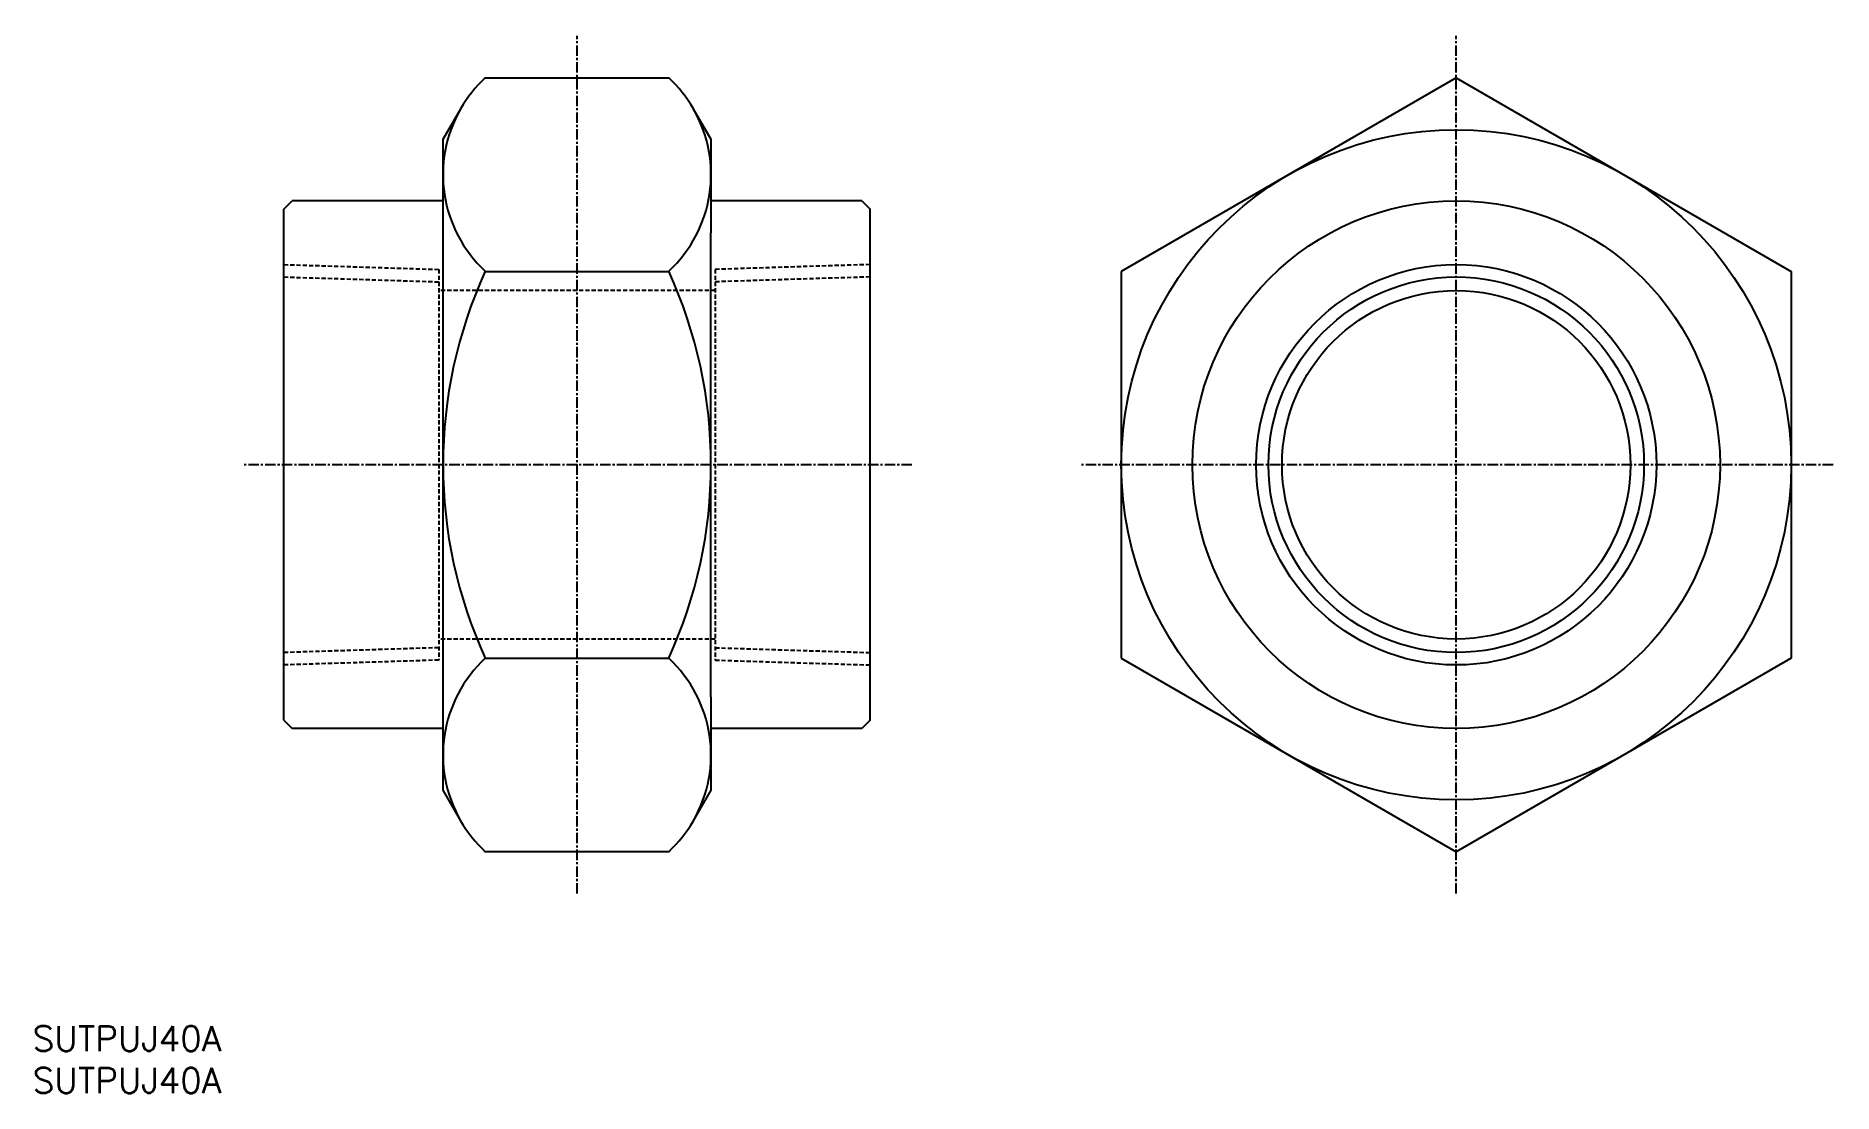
# Model space of a CAD drawing. Extents: x 0 to 215, y 0 to 126.
import ezdxf

# ---------------------------------------------------------------- set-up
doc = ezdxf.new("R2010")
doc.units = 0
doc.linetypes.add('CENTER', pattern=[2, 1.25, -0.25, 0.25, -0.25])
doc.linetypes.add('DASHED', pattern=[0.75, 0.5, -0.25])
doc.layers.get('0').update_dxf_attribs({"linetype": 'CONTINUOUS'})
doc.layers.add('CENTER', color=1, linetype='CENTER')
doc.styles.get("Standard").update_dxf_attribs({"font": 'txt.shx'})

# ---------------------------------------------------------------- blocks, each defined once
blk = doc.blocks.new('*U4')
at = {"color": 7, "linetype": 'CONTINUOUS'}
blk.add_text('SUTPUJ40A', height=3, dxfattribs=at).set_placement((0, 0))
blk = doc.blocks.new('*U5')
at = {"color": 7, "linetype": 'CONTINUOUS'}
blk.add_text('SUTPUJ40A', height=3, dxfattribs=at).set_placement((0, 5))

msp = doc.modelspace()

# ---------------------------------------------------------------- linework, layer by layer
at = {"color": 7, "linetype": 'CONTINUOUS'}
for p, q in [((54.05, 121.19), (75.95, 121.19)), ((170, 121.19), (130, 98.09)), ((170, 121.19), (210, 98.09)), ((49, 113.85), (51.11, 117.5)), ((78.89, 117.5), (81, 113.85)), ((49, 96.29), (49, 113.85)), ((81, 113.85), (81, 102.7)), ((30, 105.5), (31, 106.5)), ((30, 44.5), (30, 105.5)), ((49, 106.5), (31, 106.5)), ((99, 106.5), (81, 106.5)), ((99, 106.5), (100, 105.5)), ((100, 44.5), (100, 105.5)), ((81, 47.3), (81, 102.7)), ((54.05, 98.09), (75.95, 98.09)), ((130, 98.09), (130, 51.91)), ((210, 98.09), (210, 51.91)), ((49, 53.71), (49, 96.29)), ((49, 36.15), (49, 53.71)), ((54.05, 51.91), (75.95, 51.91)), ((130, 51.91), (170, 28.81)), ((210, 51.91), (170, 28.81)), ((81, 47.3), (81, 36.15)), ((30, 44.5), (31, 43.5)), ((49, 43.5), (31, 43.5)), ((99, 43.5), (81, 43.5)), ((100, 44.5), (99, 43.5)), ((51.11, 32.5), (49, 36.15)), ((81, 36.15), (78.89, 32.5)), ((75.95, 28.81), (54.05, 28.81))]:
    msp.add_line(p, q, dxfattribs=at)
at = {"color": 3, "linetype": 'DASHED'}
for p, q in [((30, 98.9), (48.5, 98.32)), ((100, 98.9), (81.5, 98.32)), ((30, 97.42), (48.5, 96.84)), ((48.5, 98.32), (48.5, 51.68)), ((81.5, 98.32), (81.5, 51.68)), ((100, 97.42), (81.5, 96.84)), ((81.5, 95.8), (48.5, 95.8)), ((81.5, 54.2), (48.5, 54.2)), ((48.5, 53.16), (30, 52.58)), ((48.5, 51.68), (30, 51.1)), ((81.5, 53.16), (100, 52.58)), ((81.5, 51.68), (100, 51.1))]:
    msp.add_line(p, q, dxfattribs=at)
at = {"color": 7, "linetype": 'CONTINUOUS'}
for radius in [40, 31.5, 22.42, 20.8]:
    msp.add_circle((170, 75), radius, dxfattribs=at)
at = {"color": 3, "linetype": 'CONTINUOUS'}
msp.add_circle((170, 75), 23.9, dxfattribs=at)
at = {"color": 7, "linetype": 'CONTINUOUS'}
for centre, radius, start, end in [((64.72, 109.64), 15.72, 132.7344, 150), ((65.28, 109.64), 15.72, 30, 47.2656), ((64.72, 109.64), 15.72, 150, 227.2656), ((65.28, 109.64), 15.72, 312.7344, 30), ((104.3, 75), 55.3, 155.318, 204.682), ((25.7, 75), 55.3, 335.318, 24.682), ((64.72, 40.36), 15.72, 132.7344, 210), ((65.28, 40.36), 15.72, 330, 47.2656), ((64.72, 40.36), 15.72, 210, 227.2656), ((65.28, 40.36), 15.72, 312.7344, 330)]:
    msp.add_arc(centre, radius, start, end, dxfattribs=at)
at = {"layer": 'CENTER', "color": 1, "linetype": 'CENTER'}
for p, q in [((65, 23.81), (65, 126.19)), ((170, 23.81), (170, 126.19)), ((105, 75), (25, 75)), ((215, 75), (125, 75))]:
    msp.add_line(p, q, dxfattribs=at)

# ---------------------------------------------------------------- block references
at = {"color": 7, "linetype": 'CONTINUOUS'}
for name in ['*U5', '*U4']:
    msp.add_blockref(name, (0, 0), dxfattribs=at)

doc.saveas('drawing.dxf')
